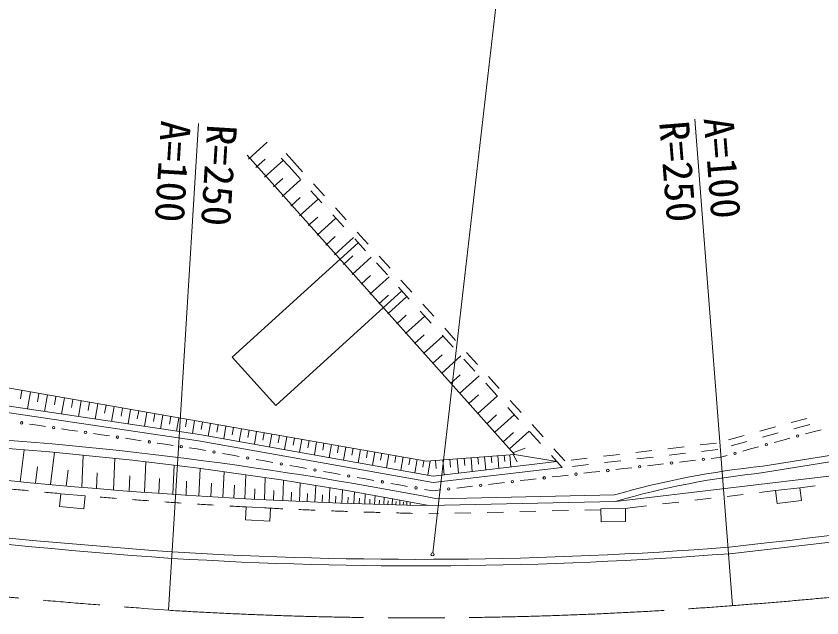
# Model space of a CAD drawing. Units: millimetres, scale not verified. Extents: x 40000 to 680000, y 20000 to 380000.
# Drawn here: x 315988 to 365556, y 271544 to 308554 of the extents above; entities that cross this region are included whole.
import ezdxf
from ezdxf.enums import TextEntityAlignment as Align

# ---------------------------------------------------------------- set-up
doc = ezdxf.new("R2010")
doc.units = ezdxf.units.MM
doc.header["$LTSCALE"] = 1000
doc.linetypes.add('CHAIN', pattern=[18.5, 12, -1.5, 3.5, -1.5])
for name, color, linetype, lineweight in [('M-BGD', 7, 'Continuous', 13), ('M-BMK', 2, 'CHAIN', 13), ('M-STR-HTXT', 7, 'Continuous', 13)]:
    doc.layers.add(name, color=color, linetype=linetype, lineweight=lineweight)
doc.styles.add('ＭＳ ゴシック', font='')
doc.styles.get('ＭＳ ゴシック').set_extended_font_data('MS Gothic')

# ---------------------------------------------------------------- blocks, each defined once
blk = doc.blocks.new('open_arrow')
at = {"color": 0, "linetype": 'Continuous', "lineweight": -2}
blk.add_lwpolyline([(7.5, 1.25), (0, 0), (7.5, -1.25)], dxfattribs=at)

msp = doc.modelspace()

# ---------------------------------------------------------------- linework, layer by layer
at = {"layer": 'M-BGD'}
for p, q in [((330276, 299759), (331425, 300794)), ((346642, 281599), (330198, 299995)), ((332940, 299717), (332597, 300095)), ((330743, 299241), (331318, 299758)), ((331276, 298649), (332427, 299687)), ((332782, 299296), (332301, 299826)), ((333612, 298977), (332940, 299717)), ((333454, 298556), (332782, 299296)), ((331811, 298056), (332388, 298576)), ((332346, 297463), (333501, 298504)), ((334957, 297496), (334284, 298237)), ((334799, 297075), (334126, 297816)), ((332882, 296867), (333461, 297389)), ((333419, 296271), (334580, 297317)), ((336301, 296016), (335629, 296756)), ((333958, 295674), (334539, 296197)), ((334497, 295075), (335662, 296125)), ((336143, 295595), (335471, 296335)), ((335038, 294475), (335622, 295001)), ((337646, 294535), (336973, 295275)), ((337031, 294616), (329281, 287580)), ((335579, 293875), (336748, 294929)), ((337488, 294114), (336815, 294854)), ((336122, 293273), (336708, 293801)), ((336665, 292670), (337839, 293728)), ((338990, 293054), (338318, 293795)), ((338832, 292633), (338160, 293374)), ((337210, 292065), (337798, 292595)), ((337755, 291460), (338934, 292522)), ((340334, 291574), (339662, 292314)), ((339723, 291652), (331973, 284615)), ((340176, 291153), (339504, 291893)), ((338302, 290853), (338893, 291385)), ((338850, 290246), (340033, 291312)), ((341679, 290093), (341007, 290833)), ((339399, 289637), (339992, 290171)), ((339948, 289027), (341136, 290098)), ((341521, 289672), (340849, 290412)), ((343023, 288612), (342351, 289353)), ((340499, 288415), (341095, 288952)), ((341051, 287803), (342243, 288878)), ((342865, 288191), (342193, 288931)), ((329281, 287580), (331973, 284615)), ((341604, 287189), (342202, 287728)), ((342158, 286575), (343355, 287654)), ((344368, 287131), (343695, 287872)), ((295791, 287097), (327206, 282425)), ((295847, 287493), (327270, 282819)), ((344210, 286710), (343538, 287451)), ((342713, 285959), (343313, 286499)), ((343269, 285342), (344471, 286425)), ((345712, 285651), (345040, 286391)), ((313905, 285954), (341236, 281186)), ((316342, 285529), (316252, 285007)), ((345554, 285230), (344882, 285970)), ((316870, 285437), (316689, 284393)), ((317394, 285345), (317305, 284828)), ((317918, 285254), (317741, 284237)), ((318438, 285163), (318349, 284651)), ((318957, 285073), (318785, 284081)), ((343827, 284723), (344429, 285266)), ((344385, 284104), (345591, 285192)), ((319473, 284983), (319385, 284475)), ((319988, 284893), (319820, 283927)), ((320499, 284804), (320412, 284301)), ((321010, 284715), (320847, 283775)), ((321518, 284626), (321431, 284128)), ((322024, 284538), (321865, 283623)), ((347057, 284170), (346384, 284910)), ((322527, 284450), (322442, 283957)), ((323030, 284362), (322875, 283473)), ((323529, 284275), (323444, 283787)), ((324027, 284188), (323877, 283324)), ((324522, 284102), (324438, 283618)), ((344944, 283483), (345549, 284028)), ((345430, 282956), (346634, 284041)), ((346899, 283749), (346226, 284489)), ((325017, 284016), (324871, 283176)), ((325508, 283930), (325424, 283451)), ((325998, 283845), (325856, 283030)), ((326485, 283760), (326402, 283285)), ((326971, 283675), (326834, 282884)), ((327454, 283591), (327372, 283120)), ((363674, 283551), (364638, 283814)), ((316821, 283464), (317311, 283391)), ((317311, 283391), (317802, 283318)), ((318784, 283172), (319274, 283099)), ((319274, 283099), (319765, 283026)), ((327936, 283506), (327800, 282725)), ((328415, 283423), (328334, 282957)), ((328894, 283339), (328757, 282555)), ((329369, 283257), (329288, 282795)), ((329843, 283174), (329706, 282387)), ((330314, 283092), (330235, 282634)), ((348401, 282689), (347729, 283430)), ((361744, 283024), (362709, 283287)), ((363840, 283181), (364804, 283445)), ((365026, 282987), (365508, 283119)), ((320746, 282880), (321237, 282807)), ((321237, 282807), (321728, 282734)), ((322709, 282588), (323200, 282515)), ((327270, 282819), (341649, 280266)), ((330785, 283009), (330647, 282220)), ((331252, 282928), (331173, 282475)), ((331719, 282847), (331581, 282054)), ((332182, 282766), (332104, 282317)), ((332645, 282685), (332507, 281890)), ((333105, 282605), (333028, 282160)), ((345951, 282373), (346576, 282937)), ((346339, 281939), (347551, 283031)), ((348243, 282268), (347571, 283009)), ((359815, 282497), (360779, 282761)), ((361910, 282655), (362875, 282918)), ((363098, 282461), (363580, 282592)), ((364544, 282855), (365026, 282987)), ((323200, 282515), (323690, 282442)), ((324672, 282296), (325162, 282223)), ((325162, 282223), (325653, 282150)), ((327206, 282425), (341637, 279862)), ((333564, 282525), (333425, 281727)), ((334020, 282445), (333943, 282005)), ((334475, 282366), (334336, 281565)), ((334927, 282287), (334852, 281851)), ((335379, 282208), (335239, 281404)), ((335828, 282130), (335753, 281698)), ((336276, 282052), (336135, 281245)), ((356089, 281947), (357082, 282063)), ((358076, 282178), (359069, 282294)), ((359981, 282128), (360946, 282391)), ((361169, 281934), (361651, 282066)), ((361913, 280872), (370735, 282299)), ((362615, 282329), (363098, 282461)), ((316243, 279915), (316493, 281889)), ((318107, 279740), (318358, 281726)), ((320021, 279572), (320109, 281559)), ((326634, 282004), (327125, 281931)), ((327125, 281931), (327643, 281839)), ((328678, 281655), (329196, 281563)), ((329196, 281563), (329714, 281471)), ((336720, 281974), (336646, 281546)), ((337165, 281896), (337024, 281088)), ((337606, 281820), (337532, 281396)), ((338047, 281743), (337906, 280931)), ((338484, 281666), (338411, 281247)), ((338921, 281590), (338780, 280776)), ((341236, 281186), (346642, 281599)), ((346015, 281551), (346049, 281164)), ((346359, 281578), (346425, 280822)), ((346549, 281703), (347304, 281992)), ((346573, 281594), (346806, 281136)), ((346642, 281599), (349257, 281152)), ((349745, 281209), (349073, 281949)), ((352116, 281485), (353109, 281600)), ((354103, 281716), (355096, 281831)), ((356165, 281553), (357159, 281669)), ((358152, 281784), (359145, 281900)), ((360687, 281802), (361169, 281934)), ((361965, 280476), (370755, 281897)), ((321977, 279411), (322063, 281357)), ((323886, 279266), (323969, 281144)), ((330749, 281288), (331267, 281196)), ((331267, 281196), (331785, 281104)), ((339355, 281514), (339283, 281099)), ((339789, 281439), (339647, 280622)), ((340219, 281364), (340148, 280952)), ((340649, 281289), (340507, 280469)), ((341076, 281214), (341005, 280807)), ((341467, 281204), (341314, 280326)), ((341649, 280266), (349257, 281152)), ((341780, 281228), (341823, 280731)), ((342234, 281262), (342315, 280344)), ((342677, 281296), (342719, 280823)), ((343119, 281330), (343196, 280446)), ((343549, 281363), (343588, 280912)), ((343977, 281396), (344052, 280546)), ((344395, 281428), (344433, 280998)), ((344811, 281459), (344883, 280643)), ((345217, 281490), (345252, 281082)), ((345621, 281521), (345690, 280737)), ((349588, 280788), (348915, 281528)), ((350129, 281253), (351123, 281369)), ((352192, 281091), (353185, 281206)), ((352851, 278709), (373030, 281095)), ((354179, 281322), (355172, 281438)), ((356793, 281123), (357283, 281180)), ((357283, 281180), (357772, 281237)), ((358751, 281351), (359240, 281408)), ((359240, 281408), (359723, 281539)), ((317174, 279827), (317303, 280843)), ((319061, 279655), (319184, 280627)), ((325635, 279143), (325714, 280934)), ((327237, 279038), (327312, 280731)), ((332820, 280920), (333338, 280828)), ((333338, 280828), (333856, 280736)), ((341637, 279862), (349588, 280788)), ((350206, 280860), (351199, 280975)), ((352878, 280667), (353368, 280724)), ((353368, 280724), (353857, 280781)), ((354836, 280895), (355325, 280952)), ((355325, 280952), (355815, 281009)), ((320940, 279495), (320982, 280457)), ((322936, 279337), (322977, 280277)), ((324764, 279203), (324804, 280112)), ((328706, 278949), (328776, 280535)), ((330051, 278873), (330116, 280347)), ((331257, 278810), (331317, 280172)), ((334891, 280552), (335409, 280460)), ((335409, 280460), (335927, 280368)), ((336962, 280184), (337480, 280093)), ((337480, 280093), (337998, 280001)), ((347495, 280041), (347984, 280098)), ((348963, 280212), (349452, 280268)), ((349452, 280268), (349942, 280325)), ((350921, 280439), (351410, 280496)), ((351410, 280496), (351899, 280553)), ((326439, 279089), (326478, 279962)), ((327975, 278992), (328011, 279824)), ((329381, 278910), (329416, 279697)), ((332386, 278754), (332441, 280003)), ((333421, 278707), (333471, 279842)), ((334369, 278667), (334415, 279691)), ((339033, 279817), (339551, 279725)), ((339551, 279725), (340069, 279633)), ((343090, 279528), (343579, 279585)), ((343579, 279585), (344069, 279642)), ((345048, 279756), (345537, 279813)), ((345537, 279813), (346026, 279870)), ((347005, 279984), (347495, 280041)), ((364198, 279547), (365147, 279659)), ((318734, 279183), (318664, 278386)), ((320228, 279053), (318734, 279183)), ((330643, 278841), (330671, 279483)), ((331824, 278781), (331850, 279376)), ((332906, 278730), (332930, 279279)), ((333897, 278686), (333920, 279190)), ((334806, 278649), (334826, 279108)), ((335238, 278632), (335279, 279549)), ((336034, 278602), (336070, 279417)), ((336763, 278577), (336795, 279292)), ((337431, 278555), (337459, 279177)), ((338043, 278536), (338067, 279069)), ((341104, 279449), (341622, 279357)), ((341622, 279357), (342111, 279414)), ((341884, 278864), (352790, 279108)), ((359729, 279019), (360722, 279136)), ((361715, 279254), (362708, 279371)), ((364198, 279547), (362708, 279371)), ((362708, 279371), (362802, 278577)), ((364292, 278753), (364198, 279547)), ((320158, 278256), (320228, 279053)), ((335638, 278617), (335656, 279034)), ((336400, 278589), (336417, 278965)), ((337099, 278566), (337114, 278902)), ((337739, 278545), (337752, 278845)), ((338325, 278527), (338337, 278792)), ((338604, 278519), (338624, 278969)), ((338862, 278512), (338872, 278744)), ((339118, 278505), (339134, 278876)), ((339354, 278499), (339363, 278700)), ((339589, 278493), (339602, 278789)), ((339805, 278488), (339813, 278659)), ((340020, 278482), (340030, 278710)), ((340218, 278478), (340225, 278622)), ((341380, 278452), (352851, 278709)), ((355756, 278549), (356750, 278667)), ((357743, 278784), (358736, 278901)), ((362802, 278577), (364292, 278753)), ((318664, 278386), (320158, 278256)), ((330135, 278368), (330093, 277569)), ((331633, 278289), (330135, 278368)), ((331591, 277490), (331633, 278289)), ((346968, 278077), (347967, 278100)), ((348967, 278122), (349967, 278144)), ((350967, 278167), (351966, 278189)), ((353465, 278278), (351965, 278245)), ((351965, 278245), (351983, 277445)), ((353465, 278278), (353770, 278314)), ((353483, 277478), (353465, 278278)), ((353770, 278314), (354763, 278432)), ((341380, 277952), (341969, 277966)), ((342969, 277988), (343968, 278010)), ((344968, 278033), (345968, 278055)), ((330093, 277569), (331591, 277490)), ((351983, 277445), (353483, 277478))]:
    msp.add_line(p, q, dxfattribs=at)
for centre, radius in [((316330, 283537), 75), ((318293, 283245), 75), ((320256, 282953), 75), ((322218, 282661), 75), ((364062, 282724), 75), ((324181, 282369), 75), ((326144, 282077), 75), ((362133, 282197), 75), ((328161, 281747), 75), ((360205, 281671), 75), ((330232, 281379), 75), ((332303, 281012), 75), ((356304, 281066), 75), ((358262, 281294), 75), ((334373, 280644), 75), ((352389, 280610), 75), ((354346, 280838), 75), ((336444, 280276), 75), ((348474, 280155), 75), ((350431, 280382), 75), ((338515, 279909), 75), ((340586, 279541), 75), ((344558, 279699), 75), ((346516, 279927), 75), ((342601, 279471), 75), ((341601, 275450), 100)]:
    msp.add_circle(centre, radius, dxfattribs=at)
for centre, radius, start, end in [((297143, 49908), 233286, 78.94295, 87.11982), ((347936, 607842), 329455, 261.26274, 268.8598), ((297143, 49908), 232786, 79.04525, 87.12156), ((268636, 1097846), 827000, 276.33202, 279.1009), ((367324, 228429), 52722, 95.8911, 106.0024), ((268636, 1097846), 827400, 276.33156, 279.1009), ((356850, 709062), 434582, 260.67235, 265.87629), ((367324, 228429), 52322, 95.8785, 106.0589), ((356850, 709062), 434982, 260.67306, 265.87657), ((347936, 607842), 329955, 264.40156, 264.57521), ((347936, 607842), 329955, 264.74886, 264.92251), ((347936, 607842), 329955, 265.34458, 265.51823), ((347936, 607842), 329955, 265.69187, 265.86552), ((347936, 607842), 329955, 266.03917, 266.21282), ((347936, 607842), 329955, 266.38646, 266.56011), ((347936, 607842), 329955, 266.73376, 266.90741), ((347936, 607842), 329955, 267.10276, 267.12516), ((347936, 607842), 329955, 267.12516, 267.29881), ((347936, 607842), 329955, 267.47245, 267.6461), ((347936, 607842), 329955, 267.81975, 267.9934), ((347936, 607842), 329955, 268.16704, 268.34069), ((347936, 607842), 329955, 268.51434, 268.68799), ((340666, 521544), 246400, 266.49411, 274.46417), ((340666, 521544), 246800, 266.49361, 274.46568)]:
    msp.add_arc(centre, radius, start, end, dxfattribs=at)
at = {"layer": 'M-BMK'}
msp.add_arc((340666, 521544), 250000, 266.49361, 274.46568, dxfattribs=at)
for points in [[(285903, 276663), (295742, 275253), (305595, 273943), (315471, 272829), (325376, 272012)], [(360132, 272303), (362117, 272457), (364101, 272625), (366084, 272808), (368065, 273004)]]:
    msp.add_spline(points, degree=3, dxfattribs=at)
at = {"layer": 'M-STR-HTXT'}
for p, q in [((341613, 275549), (346275, 315919)), ((325364, 272013), (327200, 301957)), ((360063, 272298), (357735, 302207))]:
    msp.add_line(p, q, dxfattribs=at)

# ---------------------------------------------------------------- block references
at = {"layer": 'M-STR-HTXT', "rotation": 83.4}
msp.add_blockref('open_arrow', (341613, 275549), dxfattribs=at)

# ---------------------------------------------------------------- texts
at = {"layer": 'M-STR-HTXT', "style": 'ＭＳ ゴシック'}
for s, rotation, p in [('A=100', 266.491, (324356, 302191)), ('R=250', 274.583, (354997, 301987)), ('A=100', 274.448, (357735, 302207)), ('R=250', 266.491, (327200, 301957))]:
    msp.add_text(s, height=1833, rotation=rotation, dxfattribs=at).set_placement(p, align=Align.BOTTOM_LEFT)

doc.saveas('drawing.dxf')
